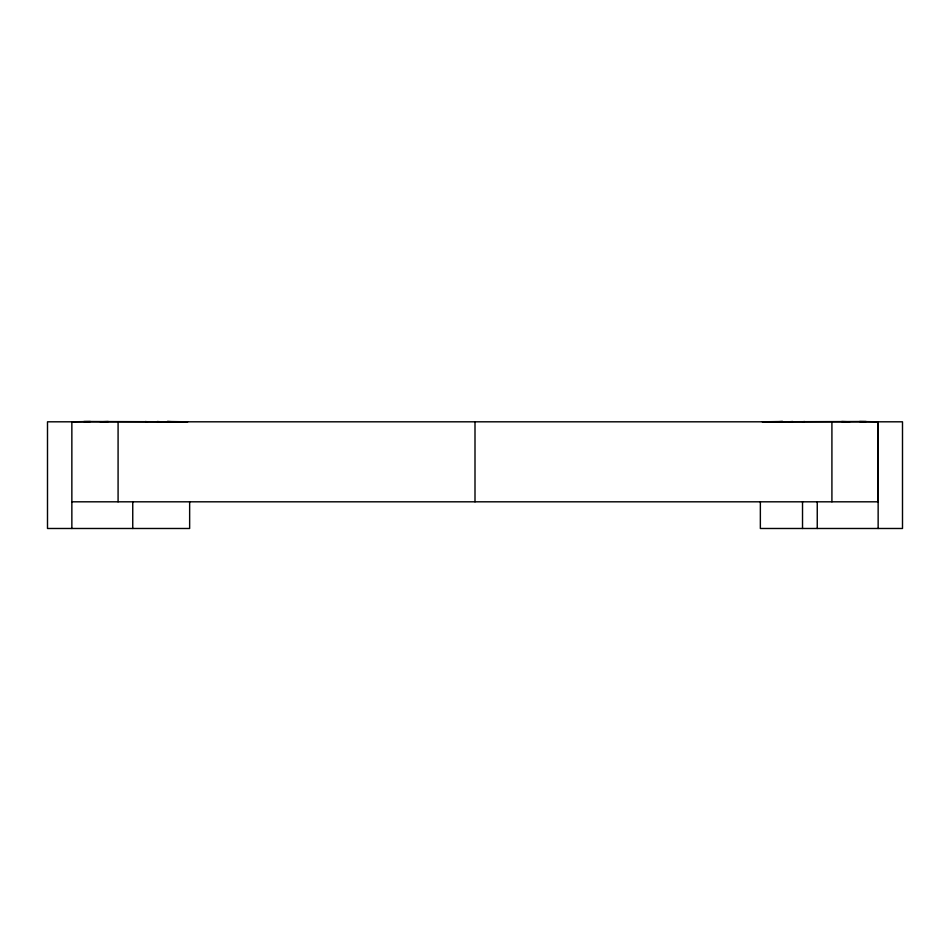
<?xml version="1.0" encoding="UTF-8"?>
<svg xmlns="http://www.w3.org/2000/svg" width="950" height="950" viewBox="0 0 950 950"><rect width="100%" height="100%" fill="white"/><g stroke="black" fill="none" stroke-linecap="round" stroke-linejoin="round"><path stroke-width="1.43" d="M859.596 421.515L878.144 421.812L878.109 501.814L71.856 501.814M802.524 421.812L804.591 421.515M788.797 421.812L792.799 421.515M777.017 421.812L782.681 421.515L762.292 421.812L866.139 421.515M100.308 421.812L108.3 421.515M90.404 421.515L71.856 421.812L71.856 528.485M83.861 421.515L187.708 421.812L167.319 421.515L172.983 421.812M841.7 421.515L849.692 421.812M157.201 421.515L161.203 421.812M145.409 421.515L147.476 421.812M878.144 421.812L878.144 528.485M831.915 421.812L831.915 501.814M817.249 501.814L817.249 528.485M802.524 501.814L802.524 528.485M760.356 501.814L760.356 528.485L902.5 528.485L902.5 421.812L47.5 421.812L47.5 528.485L189.644 528.485L189.644 501.814M475 421.812L475 501.814M132.751 501.814L132.751 528.485M118.085 421.812L118.085 501.814"/></g></svg>
